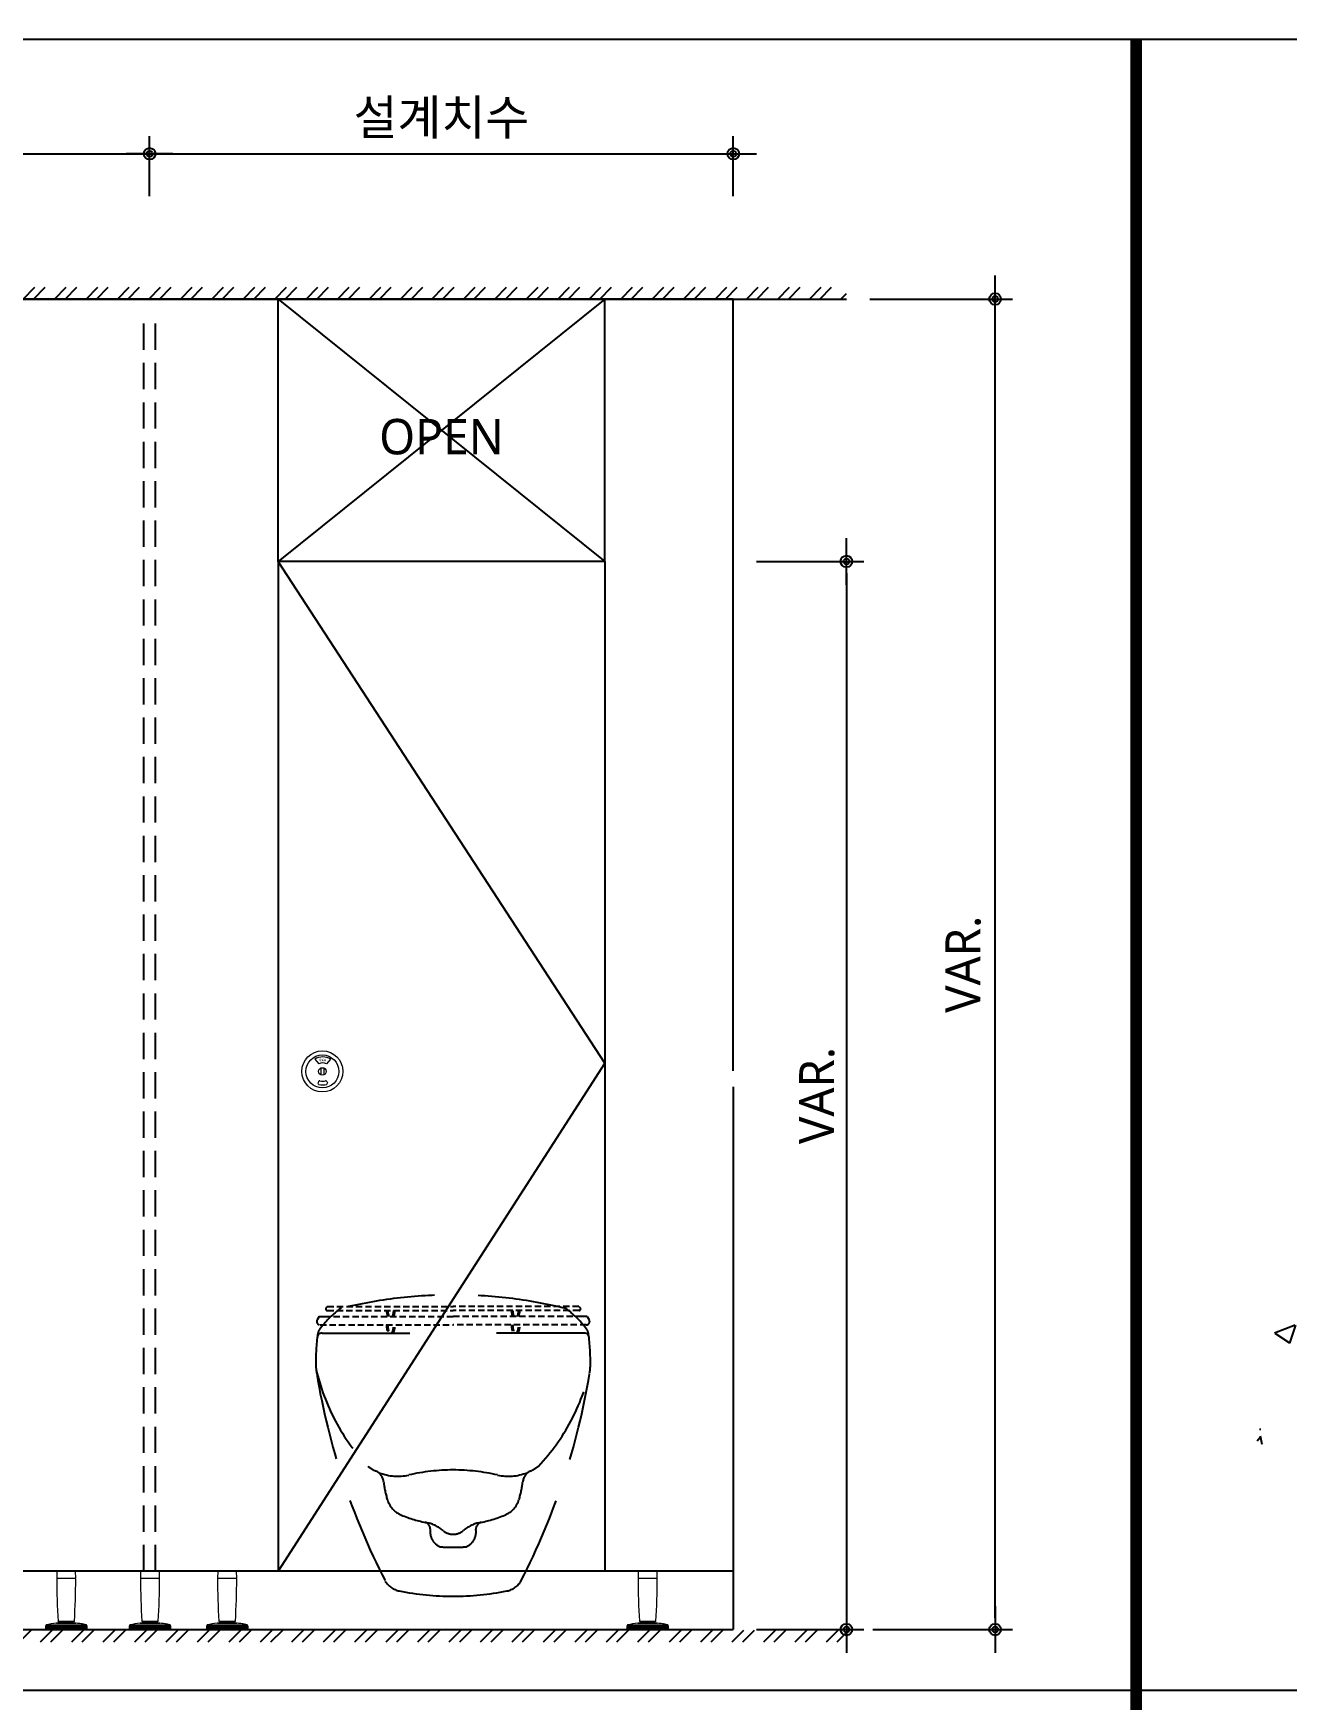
# Model space of a CAD drawing. Extents: x -256 to 8104, y -176 to 5714.
# Drawn here: x 3621 to 4694, y 4116 to 5543 of the extents above; entities that cross this region are included whole.
import ezdxf
from ezdxf.enums import TextEntityAlignment as Align

# ---------------------------------------------------------------- set-up
doc = ezdxf.new("R2010")
doc.units = 0
doc.header["$LTSCALE"] = 30
doc.linetypes.add('HIDDEN', pattern=[0.375, 0.25, -0.125])
doc.layers.get('0').update_dxf_attribs({"linetype": 'CONTINUOUS'})
doc.layers.get('DEFPOINTS').update_dxf_attribs({"linetype": 'CONTINUOUS'})
for name, color, linetype in [('DIM', 7, 'CONTINUOUS'), ('FIN', 5, 'CONTINUOUS'), ('HAT', 8, 'CONTINUOUS'), ('HID', 9, 'HIDDEN'), ('문자', 3, 'CONTINUOUS'), ('부자재', 4, 'CONTINUOUS'), ('잠금쇠(회전형)', 4, 'CONTINUOUS'), ('치수', 1, 'CONTINUOUS'), ('판넬', 2, 'CONTINUOUS'), ('해치', 8, 'CONTINUOUS')]:
    doc.layers.add(name, color=color, linetype=linetype)
doc.styles.add('HDW', font='gulim.ttc')
doc.styles.add('돋움', font='malgun.ttf')
doc.dimstyles.new('10', dxfattribs={"dimscale": 10, "dimtxt": 3, "dimasz": 1, "dimexe": 1.5, "dimexo": 2, "dimgap": 1, "dimtad": 1, "dimdec": 0, "dimlunit": 6, "dimtxsty": '돋움', "dimblk": 'DIMDOT', "dimcen": -1, "dimdle": 1.5, "dimclrt": 3, "dimazin": 3, "dimtfac": 1, "dimtdec": 0, "dimtix": 1, "dimtmove": 2, "dimatfit": 3, "dimldrblk": 'DIMDOT', "dimarcsym": 0})

# ---------------------------------------------------------------- blocks, each defined once
blk = doc.blocks.new('DIMDOT')
at = {"linetype": 'Continuous'}
blk.add_line((-2, 0), (2, 0), dxfattribs=at)
for radius in [0.5, 0.25]:
    blk.add_circle((0, 0), radius, dxfattribs=at)
blk = doc.blocks.new('*D477')
at = {"layer": 'DEFPOINTS', "color": 0}
for p in [(178446.5, 10876.5), (177946.5, 10820.2), (178446.5, 10820.2)]:
    blk.add_point(p, dxfattribs=at)
at = {"layer": 'DIM', "color": 0, "lineweight": -2, "ltscale": 10}
for p, q in [((177946.5, 10840.2), (177946.5, 10891.5)), ((178446.5, 10840.2), (178446.5, 10891.5)), ((177956.5, 10876.5), (178436.5, 10876.5))]:
    blk.add_line(p, q, dxfattribs=at)
at = {"layer": 'DIM', "color": 0, "lineweight": -2, "xscale": 10, "yscale": 10, "zscale": 10, "rotation": 180}
blk.add_blockref('DIMDOT', (177946.5, 10876.5), dxfattribs=at)
at = {"layer": 'DIM', "color": 0, "lineweight": -2, "xscale": 10, "yscale": 10, "zscale": 10}
blk.add_blockref('DIMDOT', (178446.5, 10876.5), dxfattribs=at)
at = {"layer": 'DIM', "color": 3, "insert": (178196.5, 10906.1), "char_height": 30, "attachment_point": 5, "style": '돋움'}
blk.add_mtext('설계치수', dxfattribs=at)
blk = doc.blocks.new('*D478')
at = {"layer": 'DEFPOINTS', "color": 0}
for p in [(178946.5, 10876.5), (178446.5, 10820.2), (178946.5, 10820.2)]:
    blk.add_point(p, dxfattribs=at)
at = {"layer": 'DIM', "color": 0, "lineweight": -2, "ltscale": 10}
for p, q in [((178446.5, 10840.2), (178446.5, 10891.5)), ((178946.5, 10840.2), (178946.5, 10891.5)), ((178456.5, 10876.5), (178936.5, 10876.5))]:
    blk.add_line(p, q, dxfattribs=at)
at = {"layer": 'DIM', "color": 0, "lineweight": -2, "xscale": 10, "yscale": 10, "zscale": 10, "rotation": 180}
blk.add_blockref('DIMDOT', (178446.5, 10876.5), dxfattribs=at)
at = {"layer": 'DIM', "color": 0, "lineweight": -2, "xscale": 10, "yscale": 10, "zscale": 10}
blk.add_blockref('DIMDOT', (178946.5, 10876.5), dxfattribs=at)
at = {"layer": 'DIM', "color": 3, "insert": (178696.5, 10906.1), "char_height": 30, "attachment_point": 5, "style": '돋움'}
blk.add_mtext('설계치수', dxfattribs=at)
blk = doc.blocks.new('*D479')
at = {"layer": 'DEFPOINTS', "color": 0}
for p in [(178946.5, 10527.3), (178946.5, 9612.3), (179043.4, 9612.3)]:
    blk.add_point(p, dxfattribs=at)
at = {"layer": 'DIM', "color": 0, "lineweight": -2, "ltscale": 10}
for p, q in [((178966.5, 10527.3), (179058.4, 10527.3)), ((179043.4, 10517.3), (179043.4, 9622.3)), ((178966.5, 9612.3), (179058.4, 9612.3))]:
    blk.add_line(p, q, dxfattribs=at)
at = {"layer": 'DIM', "color": 0, "lineweight": -2, "xscale": 10, "yscale": 10, "zscale": 10}
for p, rotation in [((179043.4, 10527.3), 90), ((179043.4, 9612.3), 270)]:
    blk.add_blockref('DIMDOT', p, dxfattribs=dict(at, rotation=rotation))
at = {"layer": 'DIM', "color": 3, "insert": (179018.2, 10069.8), "char_height": 30, "attachment_point": 5, "rotation": 90, "style": '돋움'}
blk.add_mtext('VAR.', dxfattribs=at)
blk = doc.blocks.new('A$C460A2A32')
at = {"color": 0}
for p, q in [((2.8, 20), (0.5, 16)), ((2.8, 20), (8.6, 20)), ((8.6, 20), (162.3, 20)), ((12.8, 32), (11.2, 30.4)), ((12.6, 27), (162.3, 27)), ((12.8, 32), (162.3, 32)), ((311.8, 32), (162.3, 32)), ((312, 27), (162.3, 27)), ((316, 20), (162.3, 20)), ((311.8, 32), (313.4, 30.4)), ((321.8, 20), (316, 20)), ((321.8, 20), (324.1, 16)), ((3.9, 10), (162.3, 10)), ((320.7, 10), (162.3, 10))]:
    blk.add_line(p, q, dxfattribs=at)
for centre, radius, start, end in [((12.6, 29), 2, 135, 270), ((108.9, 28.2), 26, 182.6717, 198.4118), ((107.4, 28.2), 23, 183.0205, 200.9186), ((68.6, 28.2), 23, 339.0814, 356.9795), ((67.1, 28.2), 26, 341.5882, 357.3283), ((257.5, 28.2), 26, 182.6717, 198.4118), ((256, 28.2), 23, 183.0205, 200.9186), ((217.2, 28.2), 23, 339.0814, 356.9795), ((215.7, 28.2), 26, 341.5882, 357.3283), ((312, 29), 2, 270, 45), ((3.9, 14), 4, 150.0107, 270), ((108.9, 10), 26, 180, 202.6199), ((107.4, 10), 23, 180, 205.7715), ((68.6, 10), 23, 334.2285, 0), ((67.1, 10), 26, 337.3801, 0), ((257.5, 10), 26, 180, 202.6199), ((256, 10), 23, 180, 205.7715), ((217.2, 10), 23, 334.2285, 0), ((215.7, 10), 26, 337.3801, 0), ((320.7, 14), 4, 270, 29.9893)]:
    blk.add_arc(centre, radius, start, end, dxfattribs=at)
blk = doc.blocks.new('*D496')
at = {"layer": 'DEFPOINTS', "color": 0}
for p in [(179043.4, 10752.1), (179170.8, 10752.1), (179045.9, 9612.3)]:
    blk.add_point(p, dxfattribs=at)
at = {"layer": 'DIM', "color": 0, "lineweight": -2, "ltscale": 10}
for p, q in [((179063.4, 10752.1), (179185.8, 10752.1)), ((179170.8, 9622.3), (179170.8, 10742.1)), ((179065.9, 9612.3), (179185.8, 9612.3))]:
    blk.add_line(p, q, dxfattribs=at)
at = {"layer": 'DIM', "color": 0, "lineweight": -2, "xscale": 10, "yscale": 10, "zscale": 10}
for p, rotation in [((179170.8, 10752.1), 90), ((179170.8, 9612.3), 270)]:
    blk.add_blockref('DIMDOT', p, dxfattribs=dict(at, rotation=rotation))
at = {"layer": 'DIM', "color": 3, "insert": (179143.5, 10182.2), "char_height": 30, "attachment_point": 5, "rotation": 90, "style": '돋움'}
blk.add_mtext('VAR.', dxfattribs=at)
blk = doc.blocks.new('EDGE_18', base_point=(174726.3, 5436.3))
at = {"layer": 'HAT'}
h = blk.add_hatch(dxfattribs=at)
h.set_pattern_fill('ANSI32', color=256, scale=2, style=0)
h.set_pattern_definition([(45, (166110.438, 5119.08), (-13.470384, 13.470384), []), (45, (166119.419, 5119.08), (-13.470384, 13.470384), [])])
h.paths.add_polyline_path([(177349.8, 10762.1), (179043.4, 10762.1), (179043.4, 10752.1), (177349.8, 10752.1)])
h = blk.add_hatch(dxfattribs=at)
h.set_pattern_fill('ANSI32', color=256, scale=2, style=0)
h.set_pattern_definition([(45, (166110.438, 5301.06), (-13.470384, 13.470384), []), (45, (166119.419, 5301.06), (-13.470384, 13.470384), [])])
h.paths.add_polyline_path([(177349.8, 9601.8), (179043.4, 9601.8), (179043.4, 9611.8), (177349.8, 9611.8)])
at = {"layer": '해치'}
h = blk.add_hatch(dxfattribs=at)
h.set_pattern_fill('AR-CONC', color=256, style=0)
h.set_pattern_definition([(50, (177965.83, 8337.06), (182.185, -15.939), [19.05, -209.55]), (355, (177965.83, 8337.06), (-35.243, 191.057), [15.24, -167.64]), (100.451, (177981.02, 8335.73), (146.943, 175.117), [16.19, -178.09]), (46.184, (177965.83, 8387.86), (271.079, -42.042), [28.575, -314.325]), (96.636, (177988.42, 8384.36), (237.404, 247.426), [24.285, -267.135]), (351.184, (177965.83, 8387.86), (237.405, 247.425), [22.86, -251.46]), (21, (177991.23, 8375.16), (151.615, -102.2655), [19.05, -209.55]), (326, (177991.23, 8375.16), (61.802, 184.188), [15.24, -167.64]), (71.4514, (178003.87, 8366.64), (213.416, 81.923), [16.19, -178.09]), (37.5, (177965.835, 8337.06), (3.0886, 84.555), [0, -165.608, 0, -170.18, 0, -168.275]), (7.5, (177965.835, 8337.06), (66.8197, 100.1806), [0, -97.028, 0, -161.798, 0, -64.135]), (327.5, (177909.19, 8337.06), (135.5906, -5.7287), [0, -63.5, 0, -198.12, 0, -262.89]), (317.5, (177883.79, 8337.06), (148.129, 25.4265), [0, -82.55, 0, -131.572, 0, -186.69])])
h.paths.add_polyline_path([(180445.4, 9770.8), (180445.4, 9873.8), (179395.2, 9873.8), (179395.2, 9770.8)])
at = {"color": 2}
blk.add_line((177349.8, 10752.1), (179043.4, 10752.1), dxfattribs=at)
for p, q in [((178946.5, 10090.9), (178946.5, 10752.1)), ((178946.5, 10077.2), (178946.5, 9612.3)), ((177446.5, 9612.3), (178946.5, 9612.3))]:
    blk.add_line(p, q)
at = {"color": 8}
blk.add_line((177245.1, 9560.5), (180592.9, 9560.5), dxfattribs=at)
at = {"color": 8, "const_width": 10}
blk.add_lwpolyline([(179291.5, 8205.6), (179291.5, 10974.7)], dxfattribs=at)
at = {"color": 2}
for points in [[(174725.6, 10974.7), (181977.9, 10974.7), (181977.9, 5436.4), (174725.6, 5436.4)], [(174725.6, 10974.7), (181977.9, 10974.7), (181977.9, 5436.4), (174725.6, 5436.4)], [(174725.6, 10974.7), (182707.5, 10974.7), (182707.5, 5436.4), (174725.6, 5436.4)]]:
    blk.add_lwpolyline(points, close=True, dxfattribs=at)
at = {"layer": 'FIN', "linetype": 'Continuous', "lineweight": 15}
for p, q in [((178366.9, 9656.4), (178383.2, 9656.4)), ((178383.2, 9655.9), (178366.9, 9655.9)), ((178438.7, 9656.4), (178455, 9656.4)), ((178455, 9655.9), (178438.7, 9655.9)), ((178504.8, 9656.4), (178521.1, 9656.4)), ((178521.1, 9655.9), (178504.8, 9655.9)), ((178881.3, 9655.9), (178864.9, 9655.9)), ((178865, 9656.4), (178881.3, 9656.4)), ((178392.9, 9615), (178357.2, 9615)), ((178392.9, 9613.7), (178357.2, 9613.7)), ((178357.2, 9613.7), (178392.9, 9613.7)), ((178357.8, 9616.2), (178392.3, 9616.2)), ((178358.7, 9612.2), (178358.7, 9612.3)), ((178358.7, 9612.2), (178358.7, 9612.3)), ((178359.9, 9612.2), (178358.7, 9612.2)), ((178358.7, 9612.2), (178358.7, 9612.2)), ((178359.9, 9612.2), (178359.9, 9612.3)), ((178359.9, 9612.2), (178359.9, 9612.3)), ((178359.9, 9612.2), (178359.9, 9612.2)), ((178383.6, 9617.7), (178366.5, 9617.7)), ((178366.7, 9617.7), (178383.4, 9617.7)), ((178368, 9619.4), (178382.1, 9619.4)), ((178377.1, 9612.2), (178377.1, 9612.3)), ((178377.7, 9612.2), (178377.1, 9612.2)), ((178377.7, 9612.2), (178377.7, 9612.3)), ((178378.5, 9612.2), (178378.5, 9612.3)), ((178378.5, 9612.2), (178378.5, 9612.3)), ((178378.5, 9612.2), (178378.5, 9612.3)), ((178378.6, 9612.2), (178378.6, 9612.3)), ((178378.8, 9612.2), (178378.6, 9612.2)), ((178378.8, 9612.2), (178378.8, 9612.3)), ((178378.9, 9612.2), (178378.8, 9612.2)), ((178378.9, 9612.2), (178378.9, 9612.3)), ((178379, 9612.2), (178378.9, 9612.2)), ((178379, 9612.2), (178379, 9612.3)), ((178379, 9612.2), (178379, 9612.3)), ((178379, 9612.2), (178379, 9612.2)), ((178379.1, 9612.2), (178379, 9612.2)), ((178379.1, 9612.2), (178379.1, 9612.3)), ((178379.2, 9612.2), (178379.2, 9612.3)), ((178379.5, 9612.2), (178379.5, 9612.3)), ((178379.5, 9612.2), (178379.5, 9612.3)), ((178379.6, 9612.2), (178379.5, 9612.2)), ((178379.6, 9612.2), (178379.6, 9612.3)), ((178379.6, 9612.2), (178379.6, 9612.3)), ((178379.6, 9612.2), (178379.6, 9612.2)), ((178379.7, 9612.2), (178379.6, 9612.2)), ((178379.7, 9612.2), (178379.7, 9612.3)), ((178389.9, 9612.2), (178389.9, 9612.3)), ((178390.1, 9612.2), (178390.1, 9612.3)), ((178390.6, 9612.2), (178390.6, 9612.3)), ((178391, 9612.2), (178391, 9612.3)), ((178391.2, 9612.2), (178391.2, 9612.3)), ((178464.7, 9615), (178429, 9615)), ((178464.7, 9613.7), (178429, 9613.7)), ((178429, 9613.7), (178464.7, 9613.7)), ((178429.6, 9616.2), (178464.1, 9616.2)), ((178430.5, 9612.2), (178430.5, 9612.3)), ((178430.5, 9612.2), (178430.5, 9612.3)), ((178431.7, 9612.2), (178430.5, 9612.2)), ((178430.5, 9612.2), (178430.5, 9612.2)), ((178431.7, 9612.2), (178431.7, 9612.3)), ((178431.7, 9612.2), (178431.7, 9612.3)), ((178431.7, 9612.2), (178431.7, 9612.2)), ((178455.4, 9617.7), (178438.3, 9617.7)), ((178438.5, 9617.7), (178455.2, 9617.7)), ((178439.8, 9619.4), (178453.9, 9619.4)), ((178448.9, 9612.2), (178448.9, 9612.3)), ((178449.5, 9612.2), (178448.9, 9612.2)), ((178449.5, 9612.2), (178449.5, 9612.3)), ((178450.3, 9612.2), (178450.3, 9612.3)), ((178450.3, 9612.2), (178450.3, 9612.3)), ((178450.3, 9612.2), (178450.3, 9612.3)), ((178450.4, 9612.2), (178450.4, 9612.3)), ((178450.6, 9612.2), (178450.4, 9612.2)), ((178450.6, 9612.2), (178450.6, 9612.3)), ((178450.7, 9612.2), (178450.6, 9612.2)), ((178450.7, 9612.2), (178450.7, 9612.3)), ((178450.8, 9612.2), (178450.7, 9612.2)), ((178450.8, 9612.2), (178450.8, 9612.3)), ((178450.8, 9612.2), (178450.8, 9612.3)), ((178450.8, 9612.2), (178450.8, 9612.2)), ((178450.9, 9612.2), (178450.8, 9612.2)), ((178450.9, 9612.2), (178450.9, 9612.3)), ((178451, 9612.2), (178451, 9612.3)), ((178451.3, 9612.2), (178451.3, 9612.3)), ((178451.3, 9612.2), (178451.3, 9612.3)), ((178451.3, 9612.2), (178451.3, 9612.3)), ((178451.4, 9612.2), (178451.3, 9612.2)), ((178451.3, 9612.2), (178451.3, 9612.2)), ((178451.4, 9612.2), (178451.4, 9612.3)), ((178451.5, 9612.2), (178451.4, 9612.2)), ((178451.5, 9612.2), (178451.5, 9612.3)), ((178461.7, 9612.2), (178461.7, 9612.3)), ((178461.9, 9612.2), (178461.9, 9612.3)), ((178462.4, 9612.2), (178462.4, 9612.3)), ((178462.8, 9612.2), (178462.8, 9612.3)), ((178463, 9612.2), (178463, 9612.3)), ((178530.8, 9615), (178495.1, 9615)), ((178530.8, 9613.7), (178495.1, 9613.7)), ((178495.1, 9613.7), (178530.8, 9613.7)), ((178495.7, 9616.2), (178530.2, 9616.2)), ((178496.6, 9612.2), (178496.6, 9612.3)), ((178496.6, 9612.2), (178496.6, 9612.3)), ((178497.8, 9612.2), (178496.6, 9612.2)), ((178496.6, 9612.2), (178496.6, 9612.2)), ((178497.8, 9612.2), (178497.8, 9612.3)), ((178497.8, 9612.2), (178497.8, 9612.3)), ((178497.8, 9612.2), (178497.8, 9612.2)), ((178521.5, 9617.7), (178504.4, 9617.7)), ((178504.6, 9617.7), (178521.2, 9617.7)), ((178505.9, 9619.4), (178520, 9619.4)), ((178515, 9612.2), (178515, 9612.3)), ((178515.6, 9612.2), (178515, 9612.2)), ((178515.6, 9612.2), (178515.6, 9612.3)), ((178516.4, 9612.2), (178516.4, 9612.3)), ((178516.4, 9612.2), (178516.4, 9612.3)), ((178516.4, 9612.2), (178516.4, 9612.3)), ((178516.5, 9612.2), (178516.5, 9612.3)), ((178516.7, 9612.2), (178516.5, 9612.2)), ((178516.7, 9612.2), (178516.7, 9612.3)), ((178516.8, 9612.2), (178516.7, 9612.2)), ((178516.8, 9612.2), (178516.8, 9612.3)), ((178516.9, 9612.2), (178516.8, 9612.2)), ((178516.9, 9612.2), (178516.9, 9612.3)), ((178516.9, 9612.2), (178516.9, 9612.3)), ((178516.9, 9612.2), (178516.9, 9612.2)), ((178516.9, 9612.2), (178516.9, 9612.2)), ((178517, 9612.2), (178517, 9612.3)), ((178517.1, 9612.2), (178517.1, 9612.3)), ((178517.4, 9612.2), (178517.4, 9612.3)), ((178517.4, 9612.2), (178517.4, 9612.3)), ((178517.4, 9612.2), (178517.4, 9612.3)), ((178517.5, 9612.2), (178517.4, 9612.2)), ((178517.4, 9612.2), (178517.4, 9612.2)), ((178517.5, 9612.2), (178517.5, 9612.3)), ((178517.6, 9612.2), (178517.5, 9612.2)), ((178517.6, 9612.2), (178517.6, 9612.3)), ((178527.8, 9612.2), (178527.8, 9612.3)), ((178528, 9612.2), (178528, 9612.3)), ((178528.5, 9612.2), (178528.5, 9612.3)), ((178528.9, 9612.2), (178528.9, 9612.3)), ((178529.1, 9612.2), (178529.1, 9612.3)), ((178890.9, 9615), (178855.3, 9615)), ((178890.9, 9613.7), (178855.3, 9613.7)), ((178855.3, 9613.7), (178890.9, 9613.7)), ((178855.9, 9616.2), (178890.4, 9616.2)), ((178856.8, 9612.2), (178856.8, 9612.3)), ((178856.8, 9612.2), (178856.8, 9612.3)), ((178858, 9612.2), (178856.8, 9612.2)), ((178856.8, 9612.2), (178856.8, 9612.2)), ((178858, 9612.2), (178858, 9612.3)), ((178858, 9612.2), (178858, 9612.3)), ((178858, 9612.2), (178858, 9612.2)), ((178881.7, 9617.7), (178864.6, 9617.7)), ((178864.8, 9617.7), (178881.4, 9617.7)), ((178866.1, 9619.4), (178880.2, 9619.4)), ((178875.2, 9612.2), (178875.2, 9612.3)), ((178875.8, 9612.2), (178875.2, 9612.2)), ((178875.8, 9612.2), (178875.8, 9612.3)), ((178876.6, 9612.2), (178876.6, 9612.3)), ((178876.6, 9612.2), (178876.6, 9612.3)), ((178876.6, 9612.2), (178876.6, 9612.3)), ((178876.7, 9612.2), (178876.7, 9612.3)), ((178876.9, 9612.2), (178876.7, 9612.2)), ((178876.9, 9612.2), (178876.9, 9612.3)), ((178877, 9612.2), (178876.9, 9612.2)), ((178877, 9612.2), (178877, 9612.3)), ((178877.1, 9612.2), (178877, 9612.2)), ((178877.1, 9612.2), (178877.1, 9612.3)), ((178877.1, 9612.2), (178877.1, 9612.3)), ((178877.1, 9612.2), (178877.1, 9612.3)), ((178877.1, 9612.2), (178877.1, 9612.2)), ((178877.1, 9612.2), (178877.1, 9612.2)), ((178877.3, 9612.2), (178877.3, 9612.3)), ((178877.5, 9612.2), (178877.5, 9612.3)), ((178877.5, 9612.2), (178877.5, 9612.3)), ((178877.6, 9612.2), (178877.6, 9612.3)), ((178877.7, 9612.2), (178877.6, 9612.2)), ((178877.6, 9612.2), (178877.6, 9612.2)), ((178877.7, 9612.2), (178877.7, 9612.3)), ((178877.7, 9612.2), (178877.7, 9612.3)), ((178877.7, 9612.2), (178877.7, 9612.2)), ((178888, 9612.2), (178888, 9612.3)), ((178888.2, 9612.2), (178888.2, 9612.3)), ((178888.6, 9612.2), (178888.6, 9612.3)), ((178889.1, 9612.2), (178889.1, 9612.3)), ((178889.3, 9612.2), (178889.3, 9612.3))]:
    blk.add_line(p, q, dxfattribs=at)
at = {"layer": 'FIN', "color": 4, "linetype": 'Continuous', "lineweight": 15}
for p, q in [((178367, 9662), (178367, 9662)), ((178367.1, 9662.3), (178383, 9662.3)), ((178367.2, 9656.2), (178382.9, 9656.2)), ((178383.2, 9656.4), (178383.1, 9662)), ((178438.8, 9662), (178438.8, 9662)), ((178438.9, 9662.3), (178454.8, 9662.3)), ((178439, 9656.2), (178454.7, 9656.2)), ((178455, 9656.4), (178454.9, 9662)), ((178504.9, 9662), (178504.9, 9662)), ((178505, 9662.3), (178520.9, 9662.3)), ((178505, 9656.2), (178520.8, 9656.2)), ((178521.1, 9656.4), (178521, 9662)), ((178865.1, 9662), (178865.1, 9662)), ((178865.2, 9662.3), (178881.1, 9662.3)), ((178865.2, 9656.2), (178881, 9656.2)), ((178881.3, 9656.4), (178881.2, 9662)), ((178357.8, 9616.2), (178357.2, 9615)), ((178357.2, 9615), (178357.2, 9613.7)), ((178357.2, 9613.7), (178357.2, 9612.3)), ((178357.2, 9612.3), (178392.9, 9612.3)), ((178368, 9619.4), (178368.6, 9618.8)), ((178381.5, 9618.8), (178368.6, 9618.8)), ((178369.5, 9618.5), (178368.9, 9617.8)), ((178381.2, 9617.8), (178368.9, 9617.8)), ((178369.5, 9618.8), (178369.5, 9618.5)), ((178369.5, 9618.5), (178380.6, 9618.5)), ((178380.6, 9618.5), (178380.6, 9618.8)), ((178381.2, 9617.8), (178380.6, 9618.5)), ((178381.5, 9618.8), (178382.1, 9619.4)), ((178392.9, 9615), (178392.3, 9616.2)), ((178392.9, 9613.7), (178392.9, 9615)), ((178392.9, 9612.3), (178392.9, 9613.7)), ((178429.6, 9616.2), (178429, 9615)), ((178429, 9615), (178429, 9613.7)), ((178429, 9613.7), (178429, 9612.3)), ((178429, 9612.3), (178464.7, 9612.3)), ((178439.8, 9619.4), (178440.4, 9618.8)), ((178453.3, 9618.8), (178440.4, 9618.8)), ((178441.3, 9618.5), (178440.7, 9617.8)), ((178453, 9617.8), (178440.7, 9617.8)), ((178441.3, 9618.8), (178441.3, 9618.5)), ((178441.3, 9618.5), (178452.4, 9618.5)), ((178452.4, 9618.5), (178452.4, 9618.8)), ((178453, 9617.8), (178452.4, 9618.5)), ((178453.3, 9618.8), (178453.9, 9619.4)), ((178464.7, 9615), (178464.1, 9616.2)), ((178464.7, 9613.7), (178464.7, 9615)), ((178464.7, 9612.3), (178464.7, 9613.7)), ((178495.7, 9616.2), (178495.1, 9615)), ((178495.1, 9615), (178495.1, 9613.7)), ((178495.1, 9613.7), (178495.1, 9612.3)), ((178495.1, 9612.3), (178530.8, 9612.3)), ((178505.9, 9619.4), (178506.5, 9618.8)), ((178519.4, 9618.8), (178506.5, 9618.8)), ((178507.4, 9618.5), (178506.8, 9617.8)), ((178519.1, 9617.8), (178506.8, 9617.8)), ((178507.4, 9618.8), (178507.4, 9618.5)), ((178507.4, 9618.5), (178518.5, 9618.5)), ((178518.5, 9618.5), (178518.5, 9618.8)), ((178519.1, 9617.8), (178518.5, 9618.5)), ((178519.4, 9618.8), (178520, 9619.4)), ((178530.8, 9615), (178530.2, 9616.2)), ((178530.8, 9613.7), (178530.8, 9615)), ((178530.8, 9612.3), (178530.8, 9613.7)), ((178855.9, 9616.2), (178855.3, 9615)), ((178855.3, 9615), (178855.3, 9613.7)), ((178855.3, 9613.7), (178855.3, 9612.3)), ((178855.3, 9612.3), (178890.9, 9612.3)), ((178866.1, 9619.4), (178866.7, 9618.8)), ((178879.6, 9618.8), (178866.7, 9618.8)), ((178867.6, 9618.5), (178867, 9617.8)), ((178879.3, 9617.8), (178867, 9617.8)), ((178867.6, 9618.8), (178867.6, 9618.5)), ((178867.6, 9618.5), (178878.7, 9618.5)), ((178878.7, 9618.5), (178878.7, 9618.8)), ((178879.3, 9617.8), (178878.7, 9618.5)), ((178879.6, 9618.8), (178880.2, 9619.4)), ((178890.9, 9615), (178890.4, 9616.2)), ((178890.9, 9613.7), (178890.9, 9615)), ((178890.9, 9612.3), (178890.9, 9613.7))]:
    blk.add_line(p, q, dxfattribs=at)
for points in [[(178367.1, 9662.3, 0.124037), (178367, 9662, -0.001096), (178367, 9662), (178366.9, 9656.4)], [(178438.9, 9662.3, 0.124037), (178438.8, 9662, -0.001096), (178438.8, 9662), (178438.7, 9656.4)], [(178505, 9662.3, 0.124037), (178504.9, 9662, -0.001096), (178504.9, 9662), (178504.8, 9656.4)], [(178865.2, 9662.3, 0.124037), (178865.1, 9662, -0.001096), (178865.1, 9662), (178865, 9656.4)]]:
    blk.add_lwpolyline(points, format="xyb", dxfattribs=at)
at = {"layer": 'FIN', "color": 4, "linetype": 'Continuous', "lineweight": 15, "flags": 128}
for points in [[(178383.1, 9662, 0.118135), (178383, 9662.3, 0.118135)], [(178454.9, 9662, 0.118135), (178454.8, 9662.3, 0.118135)], [(178521, 9662, 0.118135), (178520.9, 9662.3, 0.118135)], [(178881.2, 9662, 0.118135), (178881.1, 9662.3, 0.118135)]]:
    blk.add_lwpolyline(points, format="xyb", dxfattribs=at)
at = {"layer": 'FIN', "color": 4, "linetype": 'Continuous', "lineweight": 15}
for centre, radius, start, end in [((178367.2, 9656.4), 0.292, 179.2415, 270), ((178367.2, 9655.9), 0.292, 90, 179.3579), ((178945.6, 9655.6), 578.7, 179.9718, 183.5859), ((177829.1, 9654.8), 554.1, 356.3354, 0.1097), ((178382.9, 9656.4), 0.292, 270, 0.7585), ((178382.9, 9655.9), 0.292, 0.6421, 90), ((178439, 9656.4), 0.292, 179.2415, 270), ((178439, 9655.9), 0.292, 90, 179.3579), ((179017.4, 9655.6), 578.7, 179.9718, 183.5859), ((177900.9, 9654.8), 554.1, 356.3354, 0.1097), ((178454.7, 9656.4), 0.292, 270, 0.7585), ((178454.7, 9655.9), 0.292, 0.6421, 90), ((178505.1, 9656.4), 0.292, 179.2415, 270), ((178505, 9655.9), 0.292, 90, 179.3579), ((179083.4, 9655.6), 578.7, 179.9718, 183.5859), ((177967, 9654.8), 554.1, 356.3354, 0.1097), ((178520.8, 9656.4), 0.292, 270, 0.7585), ((178520.8, 9655.9), 0.292, 0.6421, 90), ((178865.2, 9655.9), 0.292, 90, 179.3579), ((178865.2, 9656.4), 0.292, 179.2415, 270), ((179443.6, 9655.6), 578.7, 179.9718, 183.5859), ((178327.2, 9654.8), 554.1, 356.3354, 0.1097), ((178881, 9656.4), 0.292, 270, 0.7585), ((178881, 9655.9), 0.292, 0.6421, 90), ((178369.5, 9574), 43.8, 93.8991, 105.5006), ((178369.5, 9584.5), 33.3, 91.0115, 94.7479), ((178366.8, 9617.5), 0.175, 94.7479, 116.6788), ((178380.6, 9584.5), 33.3, 85.2521, 88.9885), ((178383.3, 9617.5), 0.175, 63.3212, 85.2521), ((178380.6, 9574), 43.8, 80.5831, 86.1009), ((178380.6, 9574), 43.8, 74.4994, 78.127), ((178441.3, 9574), 43.8, 93.8991, 105.5006), ((178441.3, 9584.5), 33.3, 91.0115, 94.7479), ((178438.6, 9617.5), 0.175, 94.7479, 116.6788), ((178452.4, 9584.5), 33.3, 85.2521, 88.9885), ((178455.1, 9617.5), 0.175, 63.3212, 85.2521), ((178452.4, 9574), 43.8, 80.5831, 86.1009), ((178452.4, 9574), 43.8, 74.4994, 78.127), ((178507.4, 9574), 43.8, 93.8991, 105.5006), ((178507.4, 9584.5), 33.3, 91.0115, 94.7479), ((178504.6, 9617.5), 0.175, 94.7479, 116.6788), ((178518.5, 9584.5), 33.3, 85.2521, 88.9885), ((178521.2, 9617.5), 0.175, 63.3212, 85.2521), ((178518.5, 9574), 43.8, 80.5831, 86.1009), ((178518.5, 9574), 43.8, 74.4994, 78.127), ((178867.6, 9574), 43.8, 93.8991, 105.5006), ((178867.6, 9584.5), 33.3, 91.0115, 94.7479), ((178864.8, 9617.5), 0.175, 94.7479, 116.6788), ((178878.7, 9584.5), 33.3, 85.2521, 88.9885), ((178881.4, 9617.5), 0.175, 63.3212, 85.2521), ((178878.7, 9574), 43.8, 80.5831, 86.1009), ((178878.7, 9574), 43.8, 74.4994, 78.127)]:
    blk.add_arc(centre, radius, start, end, dxfattribs=at)
at = {"layer": 'FIN', "linetype": 'Continuous', "lineweight": 15}
for points, knots in [([(178378.6, 9612.2), (178378.6, 9612.2), (178378.6, 9612.2), (178378.5, 9612.2), (178378.5, 9612.2)], [0, 0, 0, 0, 0.561741, 1, 1, 1, 1]), ([(178378.5, 9612.2), (178378.5, 9612.2), (178378.5, 9612.2), (178378.5, 9612.2), (178378.5, 9612.2)], [0, 0, 0, 0, 0.557964, 1, 1, 1, 1]), ([(178379.2, 9612.2), (178379.2, 9612.2), (178379.2, 9612.2), (178379.1, 9612.2), (178379.1, 9612.2)], [0, 0, 0, 0, 0.560188, 1, 1, 1, 1]), ([(178379.5, 9612.2), (178379.4, 9612.2), (178379.4, 9612.2), (178379.3, 9612.2), (178379.2, 9612.2)], [0, 0, 0, 0, 0.559958, 1, 1, 1, 1]), ([(178390.1, 9612.2), (178390.1, 9612.2), (178389.9, 9612.2), (178389.9, 9612.2), (178389.9, 9612.2)], [0, 0, 0, 0, 0.558554, 1, 1, 1, 1]), ([(178390.3, 9612.2), (178390.2, 9612.2), (178390.1, 9612.2), (178390.1, 9612.2), (178390, 9612.2)], [0, 0, 0, 0, 0.558511, 1, 1, 1, 1]), ([(178390.6, 9612.2), (178390.5, 9612.2), (178390.3, 9612.2), (178390.2, 9612.2), (178390.1, 9612.2)], [0, 0, 0, 0, 0.559859, 1, 1, 1, 1]), ([(178391, 9612.2), (178390.9, 9612.2), (178390.8, 9612.2), (178390.6, 9612.2), (178390.6, 9612.2)], [0, 0, 0, 0, 0.558977, 1, 1, 1, 1]), ([(178391.2, 9612.2), (178391.2, 9612.2), (178391.2, 9612.2), (178391.1, 9612.2), (178391, 9612.2)], [0, 0, 0, 0, 0.559094, 1, 1, 1, 1]), ([(178450.4, 9612.2), (178450.4, 9612.2), (178450.3, 9612.2), (178450.3, 9612.2), (178450.3, 9612.2)], [0, 0, 0, 0, 0.561741, 1, 1, 1, 1]), ([(178450.3, 9612.2), (178450.3, 9612.2), (178450.3, 9612.2), (178450.3, 9612.2), (178450.3, 9612.2)], [0, 0, 0, 0, 0.557964, 1, 1, 1, 1]), ([(178451, 9612.2), (178451, 9612.2), (178450.9, 9612.2), (178450.9, 9612.2), (178450.9, 9612.2)], [0, 0, 0, 0, 0.560188, 1, 1, 1, 1]), ([(178451.3, 9612.2), (178451.2, 9612.2), (178451.1, 9612.2), (178451.1, 9612.2), (178451, 9612.2)], [0, 0, 0, 0, 0.559958, 1, 1, 1, 1]), ([(178461.9, 9612.2), (178461.9, 9612.2), (178461.7, 9612.2), (178461.7, 9612.2), (178461.7, 9612.2)], [0, 0, 0, 0, 0.558554, 1, 1, 1, 1]), ([(178462.1, 9612.2), (178462, 9612.2), (178461.9, 9612.2), (178461.8, 9612.2), (178461.8, 9612.2)], [0, 0, 0, 0, 0.558511, 1, 1, 1, 1]), ([(178462.4, 9612.2), (178462.3, 9612.2), (178462.1, 9612.2), (178462, 9612.2), (178461.9, 9612.2)], [0, 0, 0, 0, 0.559859, 1, 1, 1, 1]), ([(178462.8, 9612.2), (178462.7, 9612.2), (178462.6, 9612.2), (178462.4, 9612.2), (178462.4, 9612.2)], [0, 0, 0, 0, 0.558977, 1, 1, 1, 1]), ([(178463, 9612.2), (178463, 9612.2), (178463, 9612.2), (178462.9, 9612.2), (178462.8, 9612.2)], [0, 0, 0, 0, 0.559094, 1, 1, 1, 1]), ([(178516.5, 9612.2), (178516.5, 9612.2), (178516.4, 9612.2), (178516.4, 9612.2), (178516.4, 9612.2)], [0, 0, 0, 0, 0.561741, 1, 1, 1, 1]), ([(178516.4, 9612.2), (178516.4, 9612.2), (178516.4, 9612.2), (178516.4, 9612.2), (178516.4, 9612.2)], [0, 0, 0, 0, 0.557964, 1, 1, 1, 1]), ([(178517.1, 9612.2), (178517.1, 9612.2), (178517, 9612.2), (178517, 9612.2), (178517, 9612.2)], [0, 0, 0, 0, 0.560188, 1, 1, 1, 1]), ([(178517.4, 9612.2), (178517.3, 9612.2), (178517.2, 9612.2), (178517.2, 9612.2), (178517.1, 9612.2)], [0, 0, 0, 0, 0.559958, 1, 1, 1, 1]), ([(178528, 9612.2), (178528, 9612.2), (178527.8, 9612.2), (178527.8, 9612.2), (178527.8, 9612.2)], [0, 0, 0, 0, 0.558554, 1, 1, 1, 1]), ([(178528.2, 9612.2), (178528.1, 9612.2), (178528, 9612.2), (178527.9, 9612.2), (178527.9, 9612.2)], [0, 0, 0, 0, 0.558511, 1, 1, 1, 1]), ([(178528.5, 9612.2), (178528.4, 9612.2), (178528.2, 9612.2), (178528.1, 9612.2), (178528, 9612.2)], [0, 0, 0, 0, 0.559859, 1, 1, 1, 1]), ([(178528.9, 9612.2), (178528.8, 9612.2), (178528.7, 9612.2), (178528.5, 9612.2), (178528.5, 9612.2)], [0, 0, 0, 0, 0.558977, 1, 1, 1, 1]), ([(178529.1, 9612.2), (178529.1, 9612.2), (178529.1, 9612.2), (178529, 9612.2), (178528.9, 9612.2)], [0, 0, 0, 0, 0.559094, 1, 1, 1, 1]), ([(178876.7, 9612.2), (178876.6, 9612.2), (178876.6, 9612.2), (178876.6, 9612.2), (178876.6, 9612.2)], [0, 0, 0, 0, 0.561741, 1, 1, 1, 1]), ([(178876.6, 9612.2), (178876.6, 9612.2), (178876.6, 9612.2), (178876.6, 9612.2), (178876.6, 9612.2)], [0, 0, 0, 0, 0.557964, 1, 1, 1, 1]), ([(178877.3, 9612.2), (178877.3, 9612.2), (178877.2, 9612.2), (178877.2, 9612.2), (178877.1, 9612.2)], [0, 0, 0, 0, 0.560188, 1, 1, 1, 1]), ([(178877.5, 9612.2), (178877.5, 9612.2), (178877.4, 9612.2), (178877.4, 9612.2), (178877.3, 9612.2)], [0, 0, 0, 0, 0.559958, 1, 1, 1, 1]), ([(178888.2, 9612.2), (178888.1, 9612.2), (178888, 9612.2), (178888, 9612.2), (178888, 9612.2)], [0, 0, 0, 0, 0.558554, 1, 1, 1, 1]), ([(178888.4, 9612.2), (178888.3, 9612.2), (178888.2, 9612.2), (178888.1, 9612.2), (178888.1, 9612.2)], [0, 0, 0, 0, 0.558511, 1, 1, 1, 1]), ([(178888.6, 9612.2), (178888.6, 9612.2), (178888.4, 9612.2), (178888.3, 9612.2), (178888.2, 9612.2)], [0, 0, 0, 0, 0.559859, 1, 1, 1, 1]), ([(178889.1, 9612.2), (178889, 9612.2), (178888.9, 9612.2), (178888.7, 9612.2), (178888.6, 9612.2)], [0, 0, 0, 0, 0.558977, 1, 1, 1, 1]), ([(178889.3, 9612.2), (178889.3, 9612.2), (178889.3, 9612.2), (178889.1, 9612.2), (178889.1, 9612.2)], [0, 0, 0, 0, 0.559094, 1, 1, 1, 1])]:
    blk.add_open_spline(points, degree=3, knots=knots, dxfattribs=at)
for points in [[(178378.6, 9612.2), (178378.6, 9612.2)], [(178450.4, 9612.2), (178450.3, 9612.2)], [(178516.5, 9612.2), (178516.4, 9612.2)], [(178876.6, 9612.2), (178876.6, 9612.2)]]:
    blk.add_open_spline(points, degree=1, dxfattribs=at)
at = {"layer": 'FIN', "color": 4, "linetype": 'Continuous', "lineweight": 15}
for points, knots in [([(178387.8, 9617.2), (178387.8, 9617.2), (178387.9, 9617.2), (178388, 9617.2), (178388.1, 9617.2), (178388.2, 9617.1), (178388.2, 9617.1), (178388.2, 9617.1)], [0, 0, 0, 0, 0.2159727, 0.4318558, 0.6498983, 0.8698049, 1, 1, 1, 1]), ([(178387.8, 9617.2), (178387.8, 9617.2), (178387.8, 9617.2), (178387.8, 9617.2), (178387.8, 9617.2), (178387.8, 9617.2)], [0, 0, 0, 0, 0.110152, 0.664814, 1, 1, 1, 1]), ([(178388.2, 9617.1), (178388.3, 9617.1), (178388.4, 9617.1), (178388.5, 9617), (178388.6, 9617)], [0, 0, 0, 0, 0.405872, 1, 1, 1, 1]), ([(178388.6, 9617.1), (178388.5, 9617.1), (178388.4, 9617.1), (178388.3, 9617.1), (178388.2, 9617.1)], [0, 0, 0, 0, 0.585266, 1, 1, 1, 1]), ([(178388.2, 9617.1), (178388.2, 9617.1), (178388.2, 9617.1), (178388.2, 9617.1), (178388.2, 9617.1)], [0, 0, 0, 0, 0.495973, 1, 1, 1, 1]), ([(178390, 9616.8), (178389.7, 9616.8), (178389.3, 9616.9), (178388.8, 9617), (178388.6, 9617.1)], [0, 0, 0, 0, 0.528575, 1, 1, 1, 1]), ([(178388.6, 9617), (178388.6, 9617), (178388.6, 9617), (178388.6, 9617), (178388.6, 9617)], [0, 0, 0, 0, 0.517301, 1, 1, 1, 1]), ([(178388.6, 9617), (178388.8, 9617), (178389.3, 9616.9), (178389.7, 9616.8), (178390, 9616.8)], [0, 0, 0, 0, 0.470682, 1, 1, 1, 1]), ([(178390, 9616.8), (178390, 9616.8), (178390, 9616.8), (178390, 9616.8), (178390, 9616.8)], [0, 0, 0, 0, 0.529757, 1, 1, 1, 1]), ([(178459.6, 9617.2), (178459.6, 9617.2), (178459.7, 9617.2), (178459.8, 9617.2), (178459.9, 9617.2), (178460, 9617.1), (178460, 9617.1), (178460, 9617.1)], [0, 0, 0, 0, 0.2159727, 0.4318558, 0.6498983, 0.8698049, 1, 1, 1, 1]), ([(178459.6, 9617.2), (178459.6, 9617.2), (178459.6, 9617.2), (178459.6, 9617.2), (178459.6, 9617.2), (178459.6, 9617.2)], [0, 0, 0, 0, 0.110152, 0.664814, 1, 1, 1, 1]), ([(178460, 9617.1), (178460.1, 9617.1), (178460.2, 9617.1), (178460.3, 9617), (178460.4, 9617)], [0, 0, 0, 0, 0.405872, 1, 1, 1, 1]), ([(178460.4, 9617.1), (178460.3, 9617.1), (178460.2, 9617.1), (178460.1, 9617.1), (178460, 9617.1)], [0, 0, 0, 0, 0.585266, 1, 1, 1, 1]), ([(178460, 9617.1), (178460, 9617.1), (178460, 9617.1), (178460, 9617.1), (178460, 9617.1)], [0, 0, 0, 0, 0.495973, 1, 1, 1, 1]), ([(178461.8, 9616.8), (178461.5, 9616.8), (178461, 9616.9), (178460.6, 9617), (178460.4, 9617.1)], [0, 0, 0, 0, 0.528575, 1, 1, 1, 1]), ([(178460.4, 9617), (178460.4, 9617), (178460.4, 9617), (178460.4, 9617), (178460.4, 9617)], [0, 0, 0, 0, 0.517301, 1, 1, 1, 1]), ([(178460.4, 9617), (178460.6, 9617), (178461, 9616.9), (178461.5, 9616.8), (178461.8, 9616.8)], [0, 0, 0, 0, 0.470682, 1, 1, 1, 1]), ([(178461.8, 9616.8), (178461.8, 9616.8), (178461.8, 9616.8), (178461.8, 9616.8), (178461.8, 9616.8)], [0, 0, 0, 0, 0.529757, 1, 1, 1, 1]), ([(178525.7, 9617.2), (178525.7, 9617.2), (178525.6, 9617.2), (178525.7, 9617.2), (178525.7, 9617.2), (178525.7, 9617.2)], [0, 0, 0, 0, 0.110152, 0.664814, 1, 1, 1, 1]), ([(178525.7, 9617.2), (178525.7, 9617.2), (178525.8, 9617.2), (178525.9, 9617.2), (178526, 9617.2), (178526, 9617.1), (178526.1, 9617.1), (178526.1, 9617.1)], [0, 0, 0, 0, 0.2159727, 0.4318558, 0.6498983, 0.8698049, 1, 1, 1, 1]), ([(178526.1, 9617.1), (178526.1, 9617.1), (178526.3, 9617.1), (178526.4, 9617), (178526.4, 9617)], [0, 0, 0, 0, 0.405872, 1, 1, 1, 1]), ([(178526.4, 9617.1), (178526.4, 9617.1), (178526.3, 9617.1), (178526.1, 9617.1), (178526.1, 9617.1)], [0, 0, 0, 0, 0.585266, 1, 1, 1, 1]), ([(178526.1, 9617.1), (178526.1, 9617.1), (178526.1, 9617.1), (178526.1, 9617.1), (178526.1, 9617.1)], [0, 0, 0, 0, 0.495973, 1, 1, 1, 1]), ([(178527.8, 9616.8), (178527.6, 9616.8), (178527.1, 9616.9), (178526.7, 9617), (178526.4, 9617.1)], [0, 0, 0, 0, 0.528575, 1, 1, 1, 1]), ([(178526.4, 9617), (178526.4, 9617), (178526.4, 9617), (178526.4, 9617), (178526.4, 9617)], [0, 0, 0, 0, 0.517301, 1, 1, 1, 1]), ([(178526.4, 9617), (178526.7, 9617), (178527.1, 9616.9), (178527.6, 9616.8), (178527.8, 9616.8)], [0, 0, 0, 0, 0.470682, 1, 1, 1, 1]), ([(178527.8, 9616.8), (178527.8, 9616.8), (178527.8, 9616.8), (178527.8, 9616.8), (178527.8, 9616.8)], [0, 0, 0, 0, 0.529757, 1, 1, 1, 1]), ([(178885.8, 9617.2), (178885.8, 9617.2), (178885.8, 9617.2), (178885.9, 9617.2), (178885.9, 9617.2), (178885.9, 9617.2)], [0, 0, 0, 0, 0.110152, 0.664814, 1, 1, 1, 1]), ([(178885.9, 9617.2), (178885.9, 9617.2), (178886, 9617.2), (178886, 9617.2), (178886.1, 9617.2), (178886.2, 9617.1), (178886.3, 9617.1), (178886.3, 9617.1)], [0, 0, 0, 0, 0.2159727, 0.4318558, 0.6498983, 0.8698049, 1, 1, 1, 1]), ([(178886.3, 9617.1), (178886.3, 9617.1), (178886.5, 9617.1), (178886.6, 9617), (178886.6, 9617)], [0, 0, 0, 0, 0.405872, 1, 1, 1, 1]), ([(178886.6, 9617.1), (178886.6, 9617.1), (178886.5, 9617.1), (178886.3, 9617.1), (178886.3, 9617.1)], [0, 0, 0, 0, 0.585266, 1, 1, 1, 1]), ([(178886.3, 9617.1), (178886.3, 9617.1), (178886.3, 9617.1), (178886.3, 9617.1), (178886.3, 9617.1)], [0, 0, 0, 0, 0.495973, 1, 1, 1, 1]), ([(178888, 9616.8), (178887.8, 9616.8), (178887.3, 9616.9), (178886.9, 9617), (178886.6, 9617.1)], [0, 0, 0, 0, 0.528575, 1, 1, 1, 1]), ([(178886.6, 9617), (178886.6, 9617), (178886.6, 9617), (178886.6, 9617), (178886.6, 9617)], [0, 0, 0, 0, 0.517301, 1, 1, 1, 1]), ([(178886.6, 9617), (178886.9, 9617), (178887.3, 9616.9), (178887.8, 9616.8), (178888, 9616.8)], [0, 0, 0, 0, 0.470682, 1, 1, 1, 1]), ([(178888, 9616.8), (178888, 9616.8), (178888, 9616.8), (178888, 9616.8), (178888, 9616.8)], [0, 0, 0, 0, 0.529757, 1, 1, 1, 1])]:
    blk.add_open_spline(points, degree=3, knots=knots, dxfattribs=at)
for points in [[(178387.8, 9617.2), (178387.8, 9617.2)], [(178388.2, 9617.1), (178388.6, 9617.1)], [(178388.6, 9617.1), (178388.6, 9617.1)], [(178459.6, 9617.2), (178459.6, 9617.2)], [(178460, 9617.1), (178460.4, 9617.1)], [(178460.4, 9617.1), (178460.4, 9617.1)], [(178525.7, 9617.2), (178525.7, 9617.2)], [(178526.1, 9617.1), (178526.5, 9617.1)], [(178526.4, 9617.1), (178526.5, 9617.1)], [(178885.9, 9617.2), (178885.9, 9617.2)], [(178886.3, 9617.1), (178886.7, 9617.1)], [(178886.6, 9617.1), (178886.7, 9617.1)]]:
    blk.add_open_spline(points, degree=1, dxfattribs=at)
at = {"layer": 'HID', "ltscale": 3}
for p, q in [((178441.5, 9662.3), (178441.5, 10741.1)), ((178451.5, 9662.3), (178451.5, 10741.1))]:
    blk.add_line(p, q, dxfattribs=at)
at = {"layer": 'HID', "ltscale": 10}
for p in [(178594.3, 9866.3), (178818.8, 9866.3)]:
    blk.add_line(p, (178706.5, 9866.3), dxfattribs=at)
for centre, radius, start, end in [((178706.5, 9495.9), 403.1, 76.2923, 103.7077), ((178664.2, 9815.6), 90, 128.0065, 143.1013), ((178612.4, 9881.8), 6, 103.9579, 128.0065), ((178800.6, 9881.8), 6, 51.9935, 76.0421), ((178748.9, 9815.6), 90, 36.8987, 51.9935), ((178768.9, 9841.9), 180, 172.4918, 181.055), ((178594.3, 9862.1), 4.2, 90, 173.3826), ((178599.4, 9864.2), 9, 143.1013, 172.4918), ((178818.8, 9862.1), 4.2, 6.6174, 90), ((178813.7, 9864.2), 9, 7.5082, 36.8987), ((178644.1, 9841.9), 180, 358.945, 7.5082), ((178630.9, 9839.3), 42, 181.055, 190.5892), ((178782.1, 9839.3), 42, 349.4108, 358.945), ((178761.8, 9874.3), 177, 192.809, 223.5419), ((179183.9, 9929.5), 602.3, 189.3568, 207.2383), ((178229.1, 9929.5), 602.3, 332.7617, 350.6432), ((178651.3, 9874.3), 177, 316.4581, 347.191), ((178659.1, 9785.6), 42, 232.3598, 243.5689), ((178753.9, 9785.6), 42, 296.4311, 307.6402), ((178635.1, 9737.3), 12, 6.9609, 63.5689), ((178659.1, 9785.6), 42, 248.0565, 282.8609), ((178737.4, 9749.7), 91.1, 186.9609, 196.5836), ((178706.5, 9578), 171, 90, 102.8609), ((178706.5, 9578), 171, 77.1391, 90), ((178753.9, 9785.6), 42, 257.1391, 291.9435), ((178675.7, 9749.7), 91.1, 343.4164, 353.0391), ((178778, 9737.3), 12, 116.4311, 173.0391), ((178670.2, 9729.7), 21, 196.5836, 247.6201), ((178742.8, 9729.7), 21, 292.3799, 343.4164), ((178706.5, 9817.9), 116.3, 247.6201, 258.9228), ((178706.5, 9817.9), 116.3, 281.0772, 292.3799), ((178681, 9698.3), 6, 0, 77.9673), ((178678.4, 9674.3), 30, 49.4621, 78.9228), ((178700.4, 9695.9), 13.6, 169.8446, 248.5821), ((178706.5, 9707.2), 13.3, 229.4621, 270), ((178706.5, 9707.2), 13.3, 270, 310.5379), ((178734.6, 9674.3), 30, 101.0772, 130.5379), ((178712.6, 9695.9), 13.6, 291.4179, 10.1554), ((178732, 9698.3), 6, 102.0327, 180), ((178706.5, 9853.8), 171, 266.2838, 270), ((178706.5, 9853.8), 171, 270, 273.7162), ((178663.9, 9663), 18, 210.6249, 258.7833), ((178749.1, 9663), 18, 281.2167, 329.3751), ((178706.5, 9877.8), 237, 258.7833, 270), ((178706.5, 9877.8), 237, 270, 281.2167)]:
    blk.add_arc(centre, radius, start, end, dxfattribs=at)
at = {"layer": '부자재', "color": 3}
blk.add_line((178946.5, 10752.1), (177446.5, 10752.1), dxfattribs=at)
blk.add_line((178946.5, 10752.1), (177446.5, 10752.1), dxfattribs=at)
at = {"layer": '잠금쇠(회전형)', "linetype": 'Continuous', "lineweight": 15}
for p, q in [((178588, 10101), (178591.6, 10097)), ((178593.1, 10093.3), (178593.1, 10087.5)), ((178595.8, 10093.2), (178595.8, 10087.5)), ((178601.6, 10101), (178598, 10097)), ((178591.2, 10081.8), (178590.8, 10080.7)), ((178598.4, 10081.8), (178598.8, 10080.7))]:
    blk.add_line(p, q, dxfattribs=at)
for radius in [17.6, 14.1, 3.21]:
    blk.add_circle((178594.5, 10090.4), radius, dxfattribs=at)
for centre, radius, start, end in [((178594.8, 10088.7), 14.1, 61.0478, 118.9522), ((178594.8, 10091), 6.81, 61.8696, 118.1304), ((178591.7, 10080.3), 0.98, 160.8571, 255.4685), ((178592.1, 10081.5), 0.98, 72.2332, 160.8571), ((178594.8, 10092.1), 13.2, 255.4685, 284.5315), ((178594.8, 10089.8), 7.75, 252.2332, 287.7668), ((178597.4, 10081.5), 0.98, 19.1429, 107.7668), ((178597.8, 10080.3), 0.98, 284.5315, 19.1429)]:
    blk.add_arc(centre, radius, start, end, dxfattribs=at)
at = {"layer": '치수'}
for p, q in [((178556.5, 10752.1), (178836.5, 10527.3)), ((178836.5, 10752.1), (178556.5, 10527.3)), ((178836.5, 10097.6), (178556.5, 10527.3)), ((178836.5, 10097.6), (178556.5, 9662.3))]:
    blk.add_line(p, q, dxfattribs=at)
at = {"layer": '판넬', "color": 3}
for p, q in [((178556.5, 10527.3), (178556.5, 10752.1)), ((178836.5, 10527.3), (178836.5, 10752.1)), ((178556.5, 9662.3), (178336.5, 9662.3)), ((178946.5, 9662.3), (178836.5, 9662.3))]:
    blk.add_line(p, q, dxfattribs=at)
at = {"layer": '판넬'}
for p, q in [((178836.5, 10527.3), (178556.5, 10527.3)), ((178556.5, 10527.3), (178556.5, 9662.3)), ((178836.5, 10527.3), (178836.5, 10514.9)), ((178836.5, 10514.9), (178836.5, 9705.4)), ((178836.5, 9705.4), (178836.5, 9662.3)), ((178836.5, 9662.3), (178556.5, 9662.3))]:
    blk.add_line(p, q, dxfattribs=at)
at = {"layer": '판넬', "color": 4}
blk.add_line((178556.5, 9662.3), (178456.5, 9662.3), dxfattribs=at)
at = {"layer": 'HID', "ltscale": 10, "xscale": 0.7200000000011642, "yscale": 0.7200000000011642, "zscale": 0.7200000000011642}
blk.add_blockref('A$C460A2A32', (178589.7, 9866.1), dxfattribs=at)
at = {"layer": '문자', "style": '돋움'}
blk.add_text('OPEN', height=30.34, dxfattribs=at).set_placement((178696.5, 10634.2), align=Align.MIDDLE)
at = {"layer": '잠금쇠(회전형)', "linetype": 'Continuous', "lineweight": 15, "style": 'HDW', "width": 0.659278}
blk.add_text('사용중', height=2.3, dxfattribs=at).set_placement((178591.6, 10098.9), (178597.8, 10098.9), align=Align.FIT)
at = {"layer": 'DIM', "ltscale": 10}
for base, p1, p2, picture, middle in [((178446.5, 10876.5), (177946.5, 10820.2), (178446.5, 10820.2), '*D477', (178196.5, 10906.1)), ((178946.5, 10876.5), (178446.5, 10820.2), (178946.5, 10820.2), '*D478', (178696.5, 10906.1))]:
    dim = blk.add_linear_dim(base=base, p1=p1, p2=p2, text='설계치수', dimstyle='10', override={"dimtxsty": '돋움'}, dxfattribs=at)
    dim.commit()
    dim.dimension.update_dxf_attribs({"geometry": picture, "text_midpoint": middle})
dim = blk.add_linear_dim(base=(179170.8, 10752.1), p1=(179045.9, 9612.3), p2=(179043.4, 10752.1), angle=90, text='VAR.', dimstyle='10', dxfattribs=at)
dim.commit()
dim.dimension.update_dxf_attribs({"geometry": '*D496', "text_midpoint": (179143.5, 10182.2), "dimtype": 160})
dim = blk.add_linear_dim(base=(179043.4, 9612.3), p1=(178946.5, 10527.3), p2=(178946.5, 9612.3), angle=90, text='VAR.', dimstyle='10', override={"dimtxt": 3, "dimtxsty": '돋움'}, dxfattribs=at)
dim.commit()
dim.dimension.update_dxf_attribs({"geometry": '*D479', "text_midpoint": (179018.2, 10069.8)})

msp = doc.modelspace()

# ---------------------------------------------------------------- block references
msp.add_blockref('EDGE_18', (0, 0))

doc.saveas('drawing.dxf')
